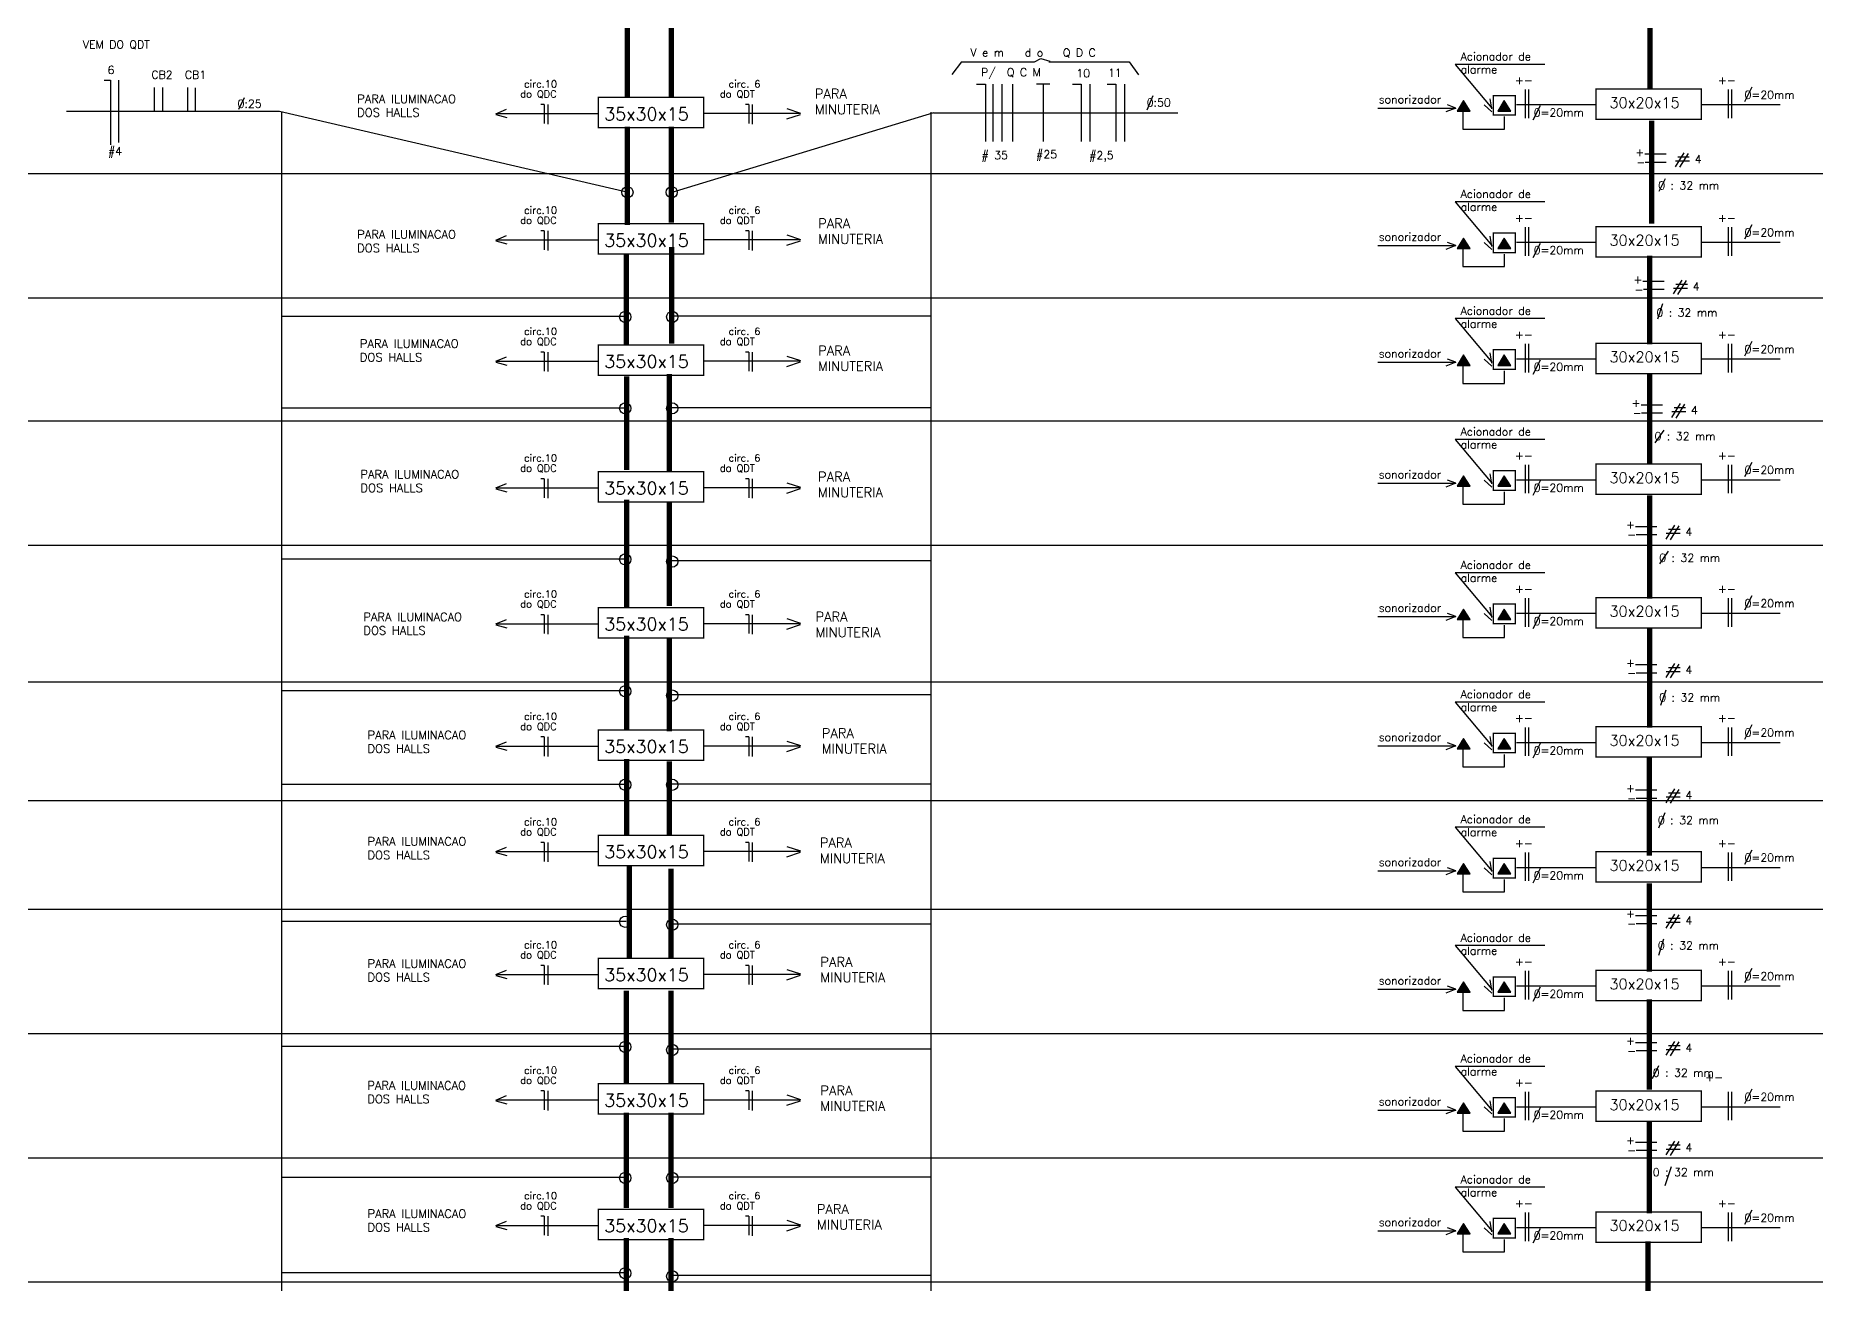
# Model space of a CAD drawing. Extents: x -0.001 to 0.865, y 0 to 0.597.
# Drawn here: x 0.2168 to 0.4837, y 0.3003 to 0.4874 of the extents above; entities that cross this region are included whole.
import ezdxf

# ---------------------------------------------------------------- set-up
doc = ezdxf.new("R2010")
doc.units = 0
doc.header["$LTSCALE"] = 500
doc.header["$MEASUREMENT"] = 0
doc.layers.get('0').update_dxf_attribs({"linetype": 'CONTINUOUS'})
doc.layers.add('DETALHES-DIVERSOS', color=7, linetype='CONTINUOUS')
doc.styles.add('ROMANS', font='ROMANS.SHX', dxfattribs={"height": 30})

# ---------------------------------------------------------------- blocks, each defined once
blk = doc.blocks.new('*X13')
at = {"color": 0}
for p, q in [((7835.8, 1648.7), (7864.2, 1677.1)), ((7836.6, 1652.9), (7862.8, 1679.2)), ((7837.7, 1648.7), (7864.9, 1676)), ((7839.2, 1657.5), (7862.1, 1680.3)), ((7841.1, 1648.7), (7866.3, 1673.9)), ((7843, 1648.7), (7867.1, 1672.8)), ((7844.2, 1665.8), (7860.7, 1682.4)), ((7846.4, 1648.7), (7868.4, 1670.7)), ((7846.8, 1670.4), (7860, 1683.5)), ((7848.3, 1648.7), (7869.2, 1669.6)), ((7851.8, 1678.7), (7858.6, 1685.6)), ((7854.4, 1683.3), (7857.9, 1686.7)), ((7851.7, 1648.7), (7870.5, 1667.5)), ((7853.6, 1648.7), (7871.3, 1666.4)), ((7857, 1648.7), (7872.6, 1664.3)), ((7858.9, 1648.7), (7873.4, 1663.2)), ((7862.3, 1648.7), (7874.7, 1661.1)), ((7864.2, 1648.7), (7875.5, 1660)), ((7867.6, 1648.7), (7876.8, 1657.9)), ((7869.5, 1648.7), (7877.6, 1656.8)), ((7872.9, 1648.7), (7878.9, 1654.7)), ((7874.8, 1648.7), (7879.7, 1653.6)), ((7878.2, 1648.7), (7881, 1651.5)), ((7880.1, 1648.7), (7881.8, 1650.4))]:
    blk.add_line(p, q, dxfattribs=at)

msp = doc.modelspace()

# ---------------------------------------------------------------- linework, layer by layer
at = {"layer": 'DETALHES-DIVERSOS'}
for p, q in [((0.35568, 0.48345), (0.35421, 0.48156)), ((0.35568, 0.48345), (0.3666, 0.48345)), ((0.3666, 0.48345), (0.36758, 0.48394)), ((0.36758, 0.48394), (0.36891, 0.48352)), ((0.36877, 0.48345), (0.3808, 0.48345)), ((0.3808, 0.48345), (0.3822, 0.48149)), ((0.22708, 0.48071), (0.22802, 0.48071)), ((0.22802, 0.48071), (0.22802, 0.47101)), ((0.22927, 0.47133), (0.22927, 0.48071)), ((0.44318, 0.48306), (0.42972, 0.48306)), ((0.42972, 0.48306), (0.43522, 0.47652)), ((0.44318, 0.48306), (0.42972, 0.48306)), ((0.42972, 0.48306), (0.43522, 0.47652)), ((0.2346, 0.47959), (0.2346, 0.47615)), ((0.23585, 0.47959), (0.23585, 0.47615)), ((0.23961, 0.47959), (0.23961, 0.47615)), ((0.24075, 0.47954), (0.24075, 0.4761)), ((0.24806, 0.47806), (0.24722, 0.47632)), ((0.35792, 0.48009), (0.35925, 0.48009)), ((0.35925, 0.48009), (0.35925, 0.47149)), ((0.36043, 0.47149), (0.36043, 0.48009)), ((0.36176, 0.47149), (0.36176, 0.48009)), ((0.36337, 0.47149), (0.36337, 0.48009)), ((0.36694, 0.48016), (0.3689, 0.48016)), ((0.36799, 0.47149), (0.36799, 0.48009)), ((0.37231, 0.48009), (0.37364, 0.48009)), ((0.37364, 0.48009), (0.37364, 0.47149)), ((0.37497, 0.47149), (0.37497, 0.48009)), ((0.37751, 0.48009), (0.37884, 0.48009)), ((0.37884, 0.48009), (0.37884, 0.47149)), ((0.38017, 0.47149), (0.38017, 0.48009)), ((0.38437, 0.47835), (0.38346, 0.47618)), ((0.43522, 0.4764), (0.43499, 0.47792)), ((0.43522, 0.4764), (0.43499, 0.47792)), ((0.44021, 0.47928), (0.44021, 0.475)), ((0.44021, 0.47928), (0.44021, 0.475)), ((0.44072, 0.47928), (0.44072, 0.475)), ((0.44072, 0.47928), (0.44072, 0.475)), ((0.47066, 0.47928), (0.47066, 0.475)), ((0.47066, 0.47928), (0.47066, 0.475)), ((0.47116, 0.47928), (0.47116, 0.475)), ((0.47116, 0.47928), (0.47116, 0.475)), ((0.47421, 0.47964), (0.47312, 0.47747)), ((0.47421, 0.47964), (0.47312, 0.47747)), ((0.25339, 0.47602), (0.22144, 0.47602)), ((0.30566, 0.46387), (0.25339, 0.47602)), ((0.2537, 0.47588), (0.2537, 0.43409)), ((0.28583, 0.47553), (0.28748, 0.47508)), ((0.28585, 0.47566), (0.28743, 0.47633)), ((0.2931, 0.47704), (0.29258, 0.47704)), ((0.2931, 0.47704), (0.2931, 0.4742)), ((0.29362, 0.47704), (0.29362, 0.47411)), ((0.35146, 0.47581), (0.31222, 0.46387)), ((0.32379, 0.47704), (0.32327, 0.47704)), ((0.32379, 0.47704), (0.32379, 0.4742)), ((0.3243, 0.47704), (0.3243, 0.47411)), ((0.33147, 0.47551), (0.32941, 0.47483)), ((0.33157, 0.47571), (0.32951, 0.4764)), ((0.35105, 0.47588), (0.35105, 0.44092)), ((0.35146, 0.47581), (0.38814, 0.47581)), ((0.41814, 0.47652), (0.42984, 0.47652)), ((0.41814, 0.47652), (0.42984, 0.47652)), ((0.42984, 0.47652), (0.42832, 0.47594)), ((0.42984, 0.47652), (0.42832, 0.47594)), ((0.42984, 0.47652), (0.42855, 0.47699)), ((0.42984, 0.47652), (0.42855, 0.47699)), ((0.43096, 0.47763), (0.43004, 0.47606)), ((0.43096, 0.47763), (0.43004, 0.47606)), ((0.43004, 0.47606), (0.43199, 0.47606)), ((0.43004, 0.47606), (0.43199, 0.47606)), ((0.43089, 0.47605), (0.43089, 0.47337)), ((0.43089, 0.47605), (0.43089, 0.47337)), ((0.43199, 0.47606), (0.43096, 0.47763)), ((0.43199, 0.47606), (0.43096, 0.47763)), ((0.43522, 0.47594), (0.43405, 0.47699)), ((0.43522, 0.47594), (0.43405, 0.47699)), ((0.43705, 0.47763), (0.43612, 0.47606)), ((0.43705, 0.47763), (0.43612, 0.47606)), ((0.43612, 0.47606), (0.43808, 0.47606)), ((0.43612, 0.47606), (0.43808, 0.47606)), ((0.43808, 0.47606), (0.43705, 0.47763)), ((0.43808, 0.47606), (0.43705, 0.47763)), ((0.4371, 0.47337), (0.4371, 0.47524)), ((0.4371, 0.47337), (0.4371, 0.47524)), ((0.44246, 0.47685), (0.44137, 0.47468)), ((0.44246, 0.47685), (0.44137, 0.47468)), ((0.43089, 0.47337), (0.4371, 0.47337)), ((0.43089, 0.47337), (0.4371, 0.47337)), ((0.45814, 0.46963), (0.46135, 0.46963)), ((0.45823, 0.46841), (0.46135, 0.46841)), ((0.46401, 0.46979), (0.46271, 0.46771)), ((0.46276, 0.46859), (0.46484, 0.46859)), ((0.46309, 0.46919), (0.46482, 0.46919)), ((0.46465, 0.46971), (0.46335, 0.46763)), ((0.02056, 0.46669), (0.66007, 0.46669)), ((0.4612, 0.46592), (0.46024, 0.46401)), ((0.44318, 0.46244), (0.42972, 0.46244)), ((0.42972, 0.46244), (0.43522, 0.4559)), ((0.28583, 0.45659), (0.28748, 0.45614)), ((0.28585, 0.45672), (0.28743, 0.45739)), ((0.2931, 0.4581), (0.29258, 0.4581)), ((0.2931, 0.4581), (0.2931, 0.45526)), ((0.29362, 0.4581), (0.29362, 0.45517)), ((0.32379, 0.4581), (0.32327, 0.4581)), ((0.32379, 0.4581), (0.32379, 0.45526)), ((0.3243, 0.4581), (0.3243, 0.45517)), ((0.33147, 0.45657), (0.32941, 0.45589)), ((0.33157, 0.45677), (0.32951, 0.45746)), ((0.43096, 0.45701), (0.43004, 0.45544)), ((0.43199, 0.45544), (0.43096, 0.45701)), ((0.43522, 0.45578), (0.43499, 0.4573)), ((0.43705, 0.45701), (0.43612, 0.45544)), ((0.43808, 0.45544), (0.43705, 0.45701)), ((0.44021, 0.45865), (0.44021, 0.45438)), ((0.44072, 0.45865), (0.44072, 0.45438)), ((0.47066, 0.45865), (0.47066, 0.45438)), ((0.47116, 0.45865), (0.47116, 0.45438)), ((0.47421, 0.45902), (0.47312, 0.45684)), ((0.41814, 0.4559), (0.42984, 0.4559)), ((0.42984, 0.4559), (0.42832, 0.45531)), ((0.42984, 0.4559), (0.42855, 0.45636)), ((0.43004, 0.45544), (0.43199, 0.45544)), ((0.43089, 0.45543), (0.43089, 0.45274)), ((0.43522, 0.45531), (0.43405, 0.45636)), ((0.43612, 0.45544), (0.43808, 0.45544)), ((0.4371, 0.45274), (0.4371, 0.45461)), ((0.44246, 0.45623), (0.44137, 0.45405)), ((0.43089, 0.45274), (0.4371, 0.45274)), ((0.45786, 0.45056), (0.46108, 0.45056)), ((0.45795, 0.44934), (0.46108, 0.44934)), ((0.46373, 0.45072), (0.46243, 0.44864)), ((0.46248, 0.44952), (0.46457, 0.44952)), ((0.46281, 0.45012), (0.46455, 0.45012)), ((0.46437, 0.45064), (0.46307, 0.44856)), ((0.02056, 0.44806), (0.66007, 0.44806)), ((0.46082, 0.44717), (0.46005, 0.44487)), ((0.2537, 0.44529), (0.30538, 0.44529)), ((0.35105, 0.44529), (0.31222, 0.44529)), ((0.44318, 0.44494), (0.42972, 0.44494)), ((0.42972, 0.44494), (0.43522, 0.4384)), ((0.35105, 0.44092), (0.35105, 0.36743)), ((0.44021, 0.44116), (0.44021, 0.43688)), ((0.44072, 0.44116), (0.44072, 0.43688)), ((0.47066, 0.44116), (0.47066, 0.43688)), ((0.47116, 0.44116), (0.47116, 0.43688)), ((0.47421, 0.44152), (0.47312, 0.43934)), ((0.28583, 0.43843), (0.28748, 0.43797)), ((0.28585, 0.43856), (0.28743, 0.43923)), ((0.2931, 0.43993), (0.29258, 0.43993)), ((0.2931, 0.43993), (0.2931, 0.43709)), ((0.29362, 0.43993), (0.29362, 0.437)), ((0.32379, 0.43993), (0.32327, 0.43993)), ((0.32379, 0.43993), (0.32379, 0.43709)), ((0.3243, 0.43993), (0.3243, 0.437)), ((0.33147, 0.43841), (0.32941, 0.43772)), ((0.33157, 0.4386), (0.32951, 0.43929)), ((0.41814, 0.4384), (0.42984, 0.4384)), ((0.42984, 0.4384), (0.42832, 0.43781)), ((0.42984, 0.4384), (0.42855, 0.43887)), ((0.43096, 0.43951), (0.43004, 0.43794)), ((0.43004, 0.43794), (0.43199, 0.43794)), ((0.43089, 0.43793), (0.43089, 0.43524)), ((0.43199, 0.43794), (0.43096, 0.43951)), ((0.43522, 0.43781), (0.43405, 0.43887)), ((0.43522, 0.43828), (0.43499, 0.4398)), ((0.43705, 0.43951), (0.43612, 0.43794)), ((0.43612, 0.43794), (0.43808, 0.43794)), ((0.43808, 0.43794), (0.43705, 0.43951)), ((0.44246, 0.43873), (0.44137, 0.43656)), ((0.43089, 0.43524), (0.4371, 0.43524)), ((0.4371, 0.43524), (0.4371, 0.43711)), ((0.2537, 0.43409), (0.2537, 0.36806)), ((0.2537, 0.43158), (0.30538, 0.43158)), ((0.35105, 0.43158), (0.31222, 0.43158)), ((0.45759, 0.43204), (0.4608, 0.43204)), ((0.45767, 0.43083), (0.4608, 0.43083)), ((0.46346, 0.4322), (0.46216, 0.43012)), ((0.46221, 0.431), (0.46429, 0.431)), ((0.46254, 0.43161), (0.46427, 0.43161)), ((0.4641, 0.43213), (0.4628, 0.43004)), ((0.02056, 0.4296), (0.66007, 0.4296)), ((0.46101, 0.42823), (0.45967, 0.42631)), ((0.44318, 0.42682), (0.42972, 0.42682)), ((0.42972, 0.42682), (0.43522, 0.42028)), ((0.44021, 0.42303), (0.44021, 0.41876)), ((0.44072, 0.42303), (0.44072, 0.41876)), ((0.47066, 0.42303), (0.47066, 0.41876)), ((0.47116, 0.42303), (0.47116, 0.41876)), ((0.47421, 0.42339), (0.47312, 0.42122)), ((0.28583, 0.41944), (0.28748, 0.41899)), ((0.28585, 0.41957), (0.28743, 0.42024)), ((0.2931, 0.42095), (0.29258, 0.42095)), ((0.2931, 0.42095), (0.2931, 0.4181)), ((0.29362, 0.42095), (0.29362, 0.41802)), ((0.32379, 0.42095), (0.32327, 0.42095)), ((0.32379, 0.42095), (0.32379, 0.4181)), ((0.3243, 0.42095), (0.3243, 0.41802)), ((0.33147, 0.41942), (0.32941, 0.41874)), ((0.33157, 0.41962), (0.32951, 0.4203)), ((0.41814, 0.42028), (0.42984, 0.42028)), ((0.42984, 0.42028), (0.42832, 0.41969)), ((0.42984, 0.42028), (0.42855, 0.42074)), ((0.43096, 0.42138), (0.43004, 0.41982)), ((0.43004, 0.41982), (0.43199, 0.41982)), ((0.43089, 0.41981), (0.43089, 0.41712)), ((0.43199, 0.41982), (0.43096, 0.42138)), ((0.43522, 0.41969), (0.43405, 0.42074)), ((0.43522, 0.42016), (0.43499, 0.42168)), ((0.43705, 0.42138), (0.43612, 0.41982)), ((0.43612, 0.41982), (0.43808, 0.41982)), ((0.43808, 0.41982), (0.43705, 0.42138)), ((0.44246, 0.42061), (0.44137, 0.41843)), ((0.43089, 0.41712), (0.4371, 0.41712)), ((0.4371, 0.41712), (0.4371, 0.41899)), ((0.45676, 0.4138), (0.45997, 0.4138)), ((0.46263, 0.41396), (0.46133, 0.41188)), ((0.46327, 0.41388), (0.46197, 0.4118)), ((0.45684, 0.41258), (0.45997, 0.41258)), ((0.46138, 0.41276), (0.46346, 0.41276)), ((0.46171, 0.41336), (0.46344, 0.41336)), ((0.02056, 0.41097), (0.66007, 0.41097)), ((0.2537, 0.40894), (0.30538, 0.40894)), ((0.35105, 0.40862), (0.31222, 0.40862)), ((0.46168, 0.41007), (0.46034, 0.40816)), ((0.44318, 0.40682), (0.42972, 0.40682)), ((0.42972, 0.40682), (0.43522, 0.40028)), ((0.47421, 0.4034), (0.47312, 0.40122)), ((0.2931, 0.40056), (0.29258, 0.40056)), ((0.2931, 0.40056), (0.2931, 0.39772)), ((0.29362, 0.40056), (0.29362, 0.39763)), ((0.32379, 0.40056), (0.32327, 0.40056)), ((0.32379, 0.40056), (0.32379, 0.39772)), ((0.3243, 0.40056), (0.3243, 0.39763)), ((0.42984, 0.40028), (0.42855, 0.40074)), ((0.43096, 0.40139), (0.43004, 0.39982)), ((0.43199, 0.39982), (0.43096, 0.40139)), ((0.43522, 0.39969), (0.43405, 0.40074)), ((0.43522, 0.40016), (0.43499, 0.40168)), ((0.43705, 0.40139), (0.43612, 0.39982)), ((0.43808, 0.39982), (0.43705, 0.40139)), ((0.44021, 0.40303), (0.44021, 0.39876)), ((0.44072, 0.40303), (0.44072, 0.39876)), ((0.44246, 0.40061), (0.44137, 0.39843)), ((0.47066, 0.40303), (0.47066, 0.39876)), ((0.47116, 0.40303), (0.47116, 0.39876)), ((0.28583, 0.39906), (0.28748, 0.3986)), ((0.28585, 0.39918), (0.28743, 0.39985)), ((0.33147, 0.39904), (0.32941, 0.39835)), ((0.33157, 0.39923), (0.32951, 0.39992)), ((0.41814, 0.40028), (0.42984, 0.40028)), ((0.42984, 0.40028), (0.42832, 0.39969)), ((0.43004, 0.39982), (0.43199, 0.39982)), ((0.43089, 0.39981), (0.43089, 0.39712)), ((0.43612, 0.39982), (0.43808, 0.39982)), ((0.4371, 0.39712), (0.4371, 0.39899)), ((0.43089, 0.39712), (0.4371, 0.39712)), ((0.45676, 0.39307), (0.45997, 0.39307)), ((0.46263, 0.39323), (0.46133, 0.39115)), ((0.46171, 0.39264), (0.46344, 0.39264)), ((0.46327, 0.39316), (0.46197, 0.39108)), ((0.02056, 0.39049), (0.66007, 0.39049)), ((0.45684, 0.39186), (0.45997, 0.39186)), ((0.46138, 0.39203), (0.46346, 0.39203)), ((0.2537, 0.38917), (0.30538, 0.38917)), ((0.35105, 0.38853), (0.31222, 0.38853)), ((0.44318, 0.38745), (0.42972, 0.38745)), ((0.42972, 0.38745), (0.43522, 0.3809)), ((0.4613, 0.38922), (0.46053, 0.38692)), ((0.2931, 0.38222), (0.29258, 0.38222)), ((0.2931, 0.38222), (0.2931, 0.37937)), ((0.29362, 0.38222), (0.29362, 0.37929)), ((0.32379, 0.38222), (0.32327, 0.38222)), ((0.32379, 0.38222), (0.32379, 0.37937)), ((0.3243, 0.38222), (0.3243, 0.37929)), ((0.43096, 0.38201), (0.43004, 0.38045)), ((0.43199, 0.38045), (0.43096, 0.38201)), ((0.43522, 0.38079), (0.43499, 0.38231)), ((0.43705, 0.38201), (0.43612, 0.38045)), ((0.43808, 0.38045), (0.43705, 0.38201)), ((0.44021, 0.38366), (0.44021, 0.37939)), ((0.44072, 0.38366), (0.44072, 0.37939)), ((0.47066, 0.38366), (0.47066, 0.37939)), ((0.47116, 0.38366), (0.47116, 0.37939)), ((0.47421, 0.38402), (0.47312, 0.38185)), ((0.28583, 0.38071), (0.28748, 0.38025)), ((0.28585, 0.38084), (0.28743, 0.38151)), ((0.33147, 0.38069), (0.32941, 0.38)), ((0.33157, 0.38089), (0.32951, 0.38157)), ((0.41814, 0.3809), (0.42984, 0.3809)), ((0.42984, 0.3809), (0.42832, 0.38032)), ((0.42984, 0.3809), (0.42855, 0.38137)), ((0.43004, 0.38045), (0.43199, 0.38045)), ((0.43089, 0.38044), (0.43089, 0.37775)), ((0.43522, 0.38032), (0.43405, 0.38137)), ((0.43612, 0.38045), (0.43808, 0.38045)), ((0.4371, 0.37775), (0.4371, 0.37962)), ((0.44246, 0.38123), (0.44137, 0.37906)), ((0.43089, 0.37775), (0.4371, 0.37775)), ((0.2537, 0.37514), (0.30538, 0.37514)), ((0.35105, 0.37514), (0.31222, 0.37514)), ((0.45676, 0.37428), (0.45997, 0.37428)), ((0.46263, 0.37444), (0.46133, 0.37236)), ((0.46171, 0.37384), (0.46344, 0.37384)), ((0.46327, 0.37436), (0.46197, 0.37228)), ((0.02056, 0.37272), (0.66007, 0.37272)), ((0.45684, 0.37306), (0.45997, 0.37306)), ((0.46138, 0.37324), (0.46346, 0.37324)), ((0.44318, 0.3687), (0.42972, 0.3687)), ((0.42972, 0.3687), (0.43522, 0.36216)), ((0.46115, 0.37087), (0.46019, 0.36857)), ((0.2537, 0.36806), (0.2537, 0.26963)), ((0.2931, 0.36642), (0.29258, 0.36642)), ((0.2931, 0.36642), (0.2931, 0.36357)), ((0.29362, 0.36642), (0.29362, 0.36349)), ((0.32379, 0.36642), (0.32327, 0.36642)), ((0.32379, 0.36642), (0.32379, 0.36357)), ((0.3243, 0.36642), (0.3243, 0.36349)), ((0.33157, 0.36509), (0.32951, 0.36577)), ((0.35105, 0.36743), (0.35105, 0.26963)), ((0.28583, 0.36491), (0.28748, 0.36445)), ((0.28585, 0.36504), (0.28743, 0.36571)), ((0.33147, 0.36489), (0.32941, 0.36421)), ((0.43096, 0.36326), (0.43004, 0.3617)), ((0.43199, 0.3617), (0.43096, 0.36326)), ((0.43522, 0.36204), (0.43499, 0.36356)), ((0.43705, 0.36326), (0.43612, 0.3617)), ((0.43808, 0.3617), (0.43705, 0.36326)), ((0.44021, 0.36491), (0.44021, 0.36064)), ((0.44072, 0.36491), (0.44072, 0.36064)), ((0.47066, 0.36491), (0.47066, 0.36064)), ((0.47116, 0.36491), (0.47116, 0.36064)), ((0.47421, 0.36527), (0.47312, 0.3631)), ((0.41814, 0.36216), (0.42984, 0.36216)), ((0.42984, 0.36216), (0.42832, 0.36157)), ((0.42984, 0.36216), (0.42855, 0.36262)), ((0.43004, 0.3617), (0.43199, 0.3617)), ((0.43089, 0.36169), (0.43089, 0.359)), ((0.43522, 0.36157), (0.43405, 0.36262)), ((0.43612, 0.3617), (0.43808, 0.3617)), ((0.4371, 0.359), (0.4371, 0.36087)), ((0.44246, 0.36249), (0.44137, 0.36031)), ((0.43089, 0.359), (0.4371, 0.359)), ((0.01971, 0.3564), (0.65922, 0.3564)), ((0.45676, 0.35548), (0.45997, 0.35548)), ((0.46263, 0.35565), (0.46133, 0.35357)), ((0.46171, 0.35505), (0.46344, 0.35505)), ((0.46327, 0.35557), (0.46197, 0.35349)), ((0.2537, 0.3546), (0.30538, 0.3546)), ((0.35105, 0.35415), (0.31222, 0.35415)), ((0.45684, 0.35427), (0.45997, 0.35427)), ((0.46138, 0.35444), (0.46346, 0.35444)), ((0.44318, 0.35094), (0.42972, 0.35094)), ((0.42972, 0.35094), (0.43522, 0.34439)), ((0.46096, 0.35193), (0.46019, 0.34944)), ((0.28585, 0.34659), (0.28743, 0.34727)), ((0.2931, 0.34797), (0.29258, 0.34797)), ((0.2931, 0.34797), (0.2931, 0.34513)), ((0.29362, 0.34797), (0.29362, 0.34504)), ((0.32379, 0.34797), (0.32327, 0.34797)), ((0.32379, 0.34797), (0.32379, 0.34513)), ((0.3243, 0.34797), (0.3243, 0.34504)), ((0.33157, 0.34664), (0.32951, 0.34733)), ((0.44021, 0.34715), (0.44021, 0.34287)), ((0.44072, 0.34715), (0.44072, 0.34287)), ((0.47066, 0.34715), (0.47066, 0.34287)), ((0.47116, 0.34715), (0.47116, 0.34287)), ((0.47421, 0.34751), (0.47312, 0.34534)), ((0.28583, 0.34647), (0.28748, 0.34601)), ((0.33147, 0.34645), (0.32941, 0.34576)), ((0.41814, 0.34439), (0.42984, 0.34439)), ((0.42984, 0.34439), (0.42832, 0.34381)), ((0.42984, 0.34439), (0.42855, 0.34486)), ((0.43096, 0.3455), (0.43004, 0.34394)), ((0.43199, 0.34394), (0.43096, 0.3455)), ((0.43522, 0.34381), (0.43405, 0.34486)), ((0.43522, 0.34428), (0.43499, 0.34579)), ((0.43705, 0.3455), (0.43612, 0.34394)), ((0.43808, 0.34394), (0.43705, 0.3455)), ((0.44246, 0.34472), (0.44137, 0.34255)), ((0.43004, 0.34394), (0.43199, 0.34394)), ((0.43089, 0.34392), (0.43089, 0.34124)), ((0.43612, 0.34394), (0.43808, 0.34394)), ((0.4371, 0.34124), (0.4371, 0.34311)), ((0.43089, 0.34124), (0.4371, 0.34124)), ((0.02056, 0.33777), (0.66007, 0.33777)), ((0.45676, 0.33641), (0.45997, 0.33641)), ((0.46263, 0.33658), (0.46133, 0.3345)), ((0.46327, 0.3365), (0.46197, 0.33442)), ((0.2537, 0.33585), (0.30538, 0.33585)), ((0.35105, 0.3354), (0.31222, 0.3354)), ((0.45684, 0.3352), (0.45997, 0.3352)), ((0.46138, 0.33537), (0.46346, 0.33537)), ((0.46171, 0.33598), (0.46344, 0.33598)), ((0.44318, 0.33282), (0.42972, 0.33282)), ((0.42972, 0.33282), (0.43522, 0.32628)), ((0.46019, 0.3329), (0.45924, 0.33099)), ((0.28585, 0.32779), (0.28743, 0.32846)), ((0.2931, 0.32916), (0.29258, 0.32916)), ((0.2931, 0.32916), (0.2931, 0.32632)), ((0.29362, 0.32916), (0.29362, 0.32624)), ((0.32379, 0.32916), (0.32327, 0.32916)), ((0.32379, 0.32916), (0.32379, 0.32632)), ((0.3243, 0.32916), (0.3243, 0.32624)), ((0.33157, 0.32784), (0.32951, 0.32852)), ((0.44021, 0.32904), (0.44021, 0.32476)), ((0.44072, 0.32904), (0.44072, 0.32476)), ((0.47066, 0.32904), (0.47066, 0.32476)), ((0.47116, 0.32904), (0.47116, 0.32476)), ((0.47421, 0.3294), (0.47312, 0.32723)), ((0.28583, 0.32766), (0.28748, 0.3272)), ((0.33147, 0.32764), (0.32941, 0.32695)), ((0.41814, 0.32628), (0.42984, 0.32628)), ((0.42984, 0.32628), (0.42832, 0.3257)), ((0.42984, 0.32628), (0.42855, 0.32675)), ((0.43096, 0.32739), (0.43004, 0.32582)), ((0.43004, 0.32582), (0.43199, 0.32582)), ((0.43089, 0.32581), (0.43089, 0.32313)), ((0.43199, 0.32582), (0.43096, 0.32739)), ((0.43522, 0.3257), (0.43405, 0.32675)), ((0.43522, 0.32616), (0.43499, 0.32768)), ((0.43705, 0.32739), (0.43612, 0.32582)), ((0.43612, 0.32582), (0.43808, 0.32582)), ((0.43808, 0.32582), (0.43705, 0.32739)), ((0.44246, 0.32661), (0.44137, 0.32444)), ((0.43089, 0.32313), (0.4371, 0.32313)), ((0.4371, 0.32313), (0.4371, 0.325)), ((0.45676, 0.32149), (0.45997, 0.32149)), ((0.46263, 0.32165), (0.46133, 0.31957)), ((0.46138, 0.32045), (0.46346, 0.32045)), ((0.46171, 0.32106), (0.46344, 0.32106)), ((0.46327, 0.32158), (0.46197, 0.3195)), ((0.02056, 0.31915), (0.66007, 0.31915)), ((0.45684, 0.32028), (0.45997, 0.32028)), ((0.46211, 0.31778), (0.46115, 0.31491)), ((0.2537, 0.31621), (0.30538, 0.31621)), ((0.35105, 0.31621), (0.31222, 0.31621)), ((0.44318, 0.31471), (0.42972, 0.31471)), ((0.42972, 0.31471), (0.43522, 0.30817)), ((0.2931, 0.31036), (0.29258, 0.31036)), ((0.2931, 0.31036), (0.2931, 0.30751)), ((0.29362, 0.31036), (0.29362, 0.30743)), ((0.32379, 0.31036), (0.32327, 0.31036)), ((0.32379, 0.31036), (0.32379, 0.30751)), ((0.3243, 0.31036), (0.3243, 0.30743)), ((0.33157, 0.30903), (0.32951, 0.30971)), ((0.44021, 0.31093), (0.44021, 0.30665)), ((0.44072, 0.31093), (0.44072, 0.30665)), ((0.47066, 0.31093), (0.47066, 0.30665)), ((0.47116, 0.31093), (0.47116, 0.30665)), ((0.47421, 0.31129), (0.47312, 0.30911)), ((0.28583, 0.30885), (0.28748, 0.30839)), ((0.28585, 0.30898), (0.28743, 0.30965)), ((0.33147, 0.30883), (0.32941, 0.30815)), ((0.41814, 0.30817), (0.42984, 0.30817)), ((0.42984, 0.30817), (0.42832, 0.30758)), ((0.42984, 0.30817), (0.42855, 0.30864)), ((0.43096, 0.30928), (0.43004, 0.30771)), ((0.43004, 0.30771), (0.43199, 0.30771)), ((0.43089, 0.3077), (0.43089, 0.30501)), ((0.43199, 0.30771), (0.43096, 0.30928)), ((0.43522, 0.30758), (0.43405, 0.30864)), ((0.43522, 0.30805), (0.43499, 0.30957)), ((0.43705, 0.30928), (0.43612, 0.30771)), ((0.43612, 0.30771), (0.43808, 0.30771)), ((0.43808, 0.30771), (0.43705, 0.30928)), ((0.44246, 0.3085), (0.44137, 0.30633)), ((0.43089, 0.30501), (0.4371, 0.30501)), ((0.4371, 0.30501), (0.4371, 0.30688)), ((0.2537, 0.30192), (0.30538, 0.30192)), ((0.02056, 0.30053), (0.66007, 0.30053)), ((0.35105, 0.30147), (0.31222, 0.30147))]:
    msp.add_line(p, q, dxfattribs=at)
at = {"layer": 'DETALHES-DIVERSOS', "flags": 128}
for points, const_width in [([(0.30557, 0.51437), (0.30557, 0.47808)], 0.0008), ([(0.31214, 0.51437), (0.31214, 0.47808)], 0.0008), ([(0.45896, 0.47936), (0.45896, 0.51233)], 0.0008), ([(0.30121, 0.47566), (0.28585, 0.47566), (0.28672, 0.47566)], 0.0002), ([(0.31708, 0.4757), (0.33153, 0.4757)], 0.0002), ([(0.43889, 0.47701), (0.45084, 0.47701)], 0.0002), ([(0.43889, 0.47701), (0.45084, 0.47701)], 0.0002), ([(0.46653, 0.47701), (0.47848, 0.47701)], 0.0002), ([(0.46653, 0.47701), (0.47848, 0.47701)], 0.0002), ([(0.30557, 0.4737), (0.30557, 0.459)], 0.0008), ([(0.31214, 0.4737), (0.31214, 0.45931)], 0.0008), ([(0.45918, 0.47464), (0.45918, 0.45916)], 0.0008), ([(0.30121, 0.45672), (0.28585, 0.45672), (0.28672, 0.45672)], 0.0002), ([(0.31708, 0.45676), (0.33153, 0.45676)], 0.0002), ([(0.43889, 0.45638), (0.45084, 0.45638)], 0.0002), ([(0.46653, 0.45638), (0.47848, 0.45638)], 0.0002), ([(0.30538, 0.45458), (0.30538, 0.44092)], 0.0008), ([(0.31222, 0.45567), (0.31222, 0.4412)], 0.0008), ([(0.4589, 0.44111), (0.4589, 0.45438)], 0.0008), ([(0.30121, 0.43856), (0.28585, 0.43856), (0.28672, 0.43856)], 0.0002), ([(0.31708, 0.43859), (0.33153, 0.43859)], 0.0002), ([(0.43889, 0.43888), (0.45084, 0.43888)], 0.0002), ([(0.46653, 0.43888), (0.47848, 0.43888)], 0.0002), ([(0.30545, 0.43631), (0.30545, 0.42227)], 0.0008), ([(0.31184, 0.43662), (0.31184, 0.42196)], 0.0008), ([(0.4589, 0.42315), (0.4589, 0.43669)], 0.0008), ([(0.30121, 0.41957), (0.28585, 0.41957), (0.28672, 0.41957)], 0.0002), ([(0.31708, 0.41961), (0.33153, 0.41961)], 0.0002), ([(0.43889, 0.42076), (0.45084, 0.42076)], 0.0002), ([(0.46653, 0.42076), (0.47848, 0.42076)], 0.0002), ([(0.30545, 0.41781), (0.30545, 0.40155)], 0.0008), ([(0.31184, 0.41749), (0.31184, 0.40187)], 0.0008), ([(0.4589, 0.40297), (0.4589, 0.41845)], 0.0008), ([(0.43889, 0.40076), (0.45084, 0.40076)], 0.0002), ([(0.46653, 0.40076), (0.47848, 0.40076)], 0.0002), ([(0.30121, 0.39918), (0.28585, 0.39918), (0.28672, 0.39918)], 0.0002), ([(0.30545, 0.3974), (0.30545, 0.38337)], 0.0008), ([(0.31708, 0.39922), (0.33153, 0.39922)], 0.0002), ([(0.4589, 0.38363), (0.4589, 0.39855)], 0.0008), ([(0.31184, 0.39708), (0.31184, 0.38305)], 0.0008), ([(0.30121, 0.38084), (0.28585, 0.38084), (0.28672, 0.38084)], 0.0002), ([(0.30545, 0.37891), (0.30545, 0.36743)], 0.0008), ([(0.31708, 0.38087), (0.33153, 0.38087)], 0.0002), ([(0.43889, 0.38139), (0.45084, 0.38139)], 0.0002), ([(0.45886, 0.36445), (0.45886, 0.3791)], 0.0008), ([(0.46653, 0.38139), (0.47848, 0.38139)], 0.0002), ([(0.31184, 0.37859), (0.31184, 0.36743)], 0.0008), ([(0.30121, 0.36504), (0.28585, 0.36504), (0.28672, 0.36504)], 0.0002), ([(0.30584, 0.36294), (0.30584, 0.3491)], 0.0008), ([(0.31708, 0.36507), (0.33153, 0.36507)], 0.0002), ([(0.31209, 0.36249), (0.31209, 0.3491)], 0.0008), ([(0.43889, 0.36264), (0.45084, 0.36264)], 0.0002), ([(0.45886, 0.34704), (0.45886, 0.3603)], 0.0008), ([(0.46653, 0.36264), (0.47848, 0.36264)], 0.0002), ([(0.30121, 0.34659), (0.28585, 0.34659), (0.28672, 0.34659)], 0.0002), ([(0.30539, 0.34419), (0.30539, 0.33035)], 0.0008), ([(0.31209, 0.34419), (0.31209, 0.33035)], 0.0008), ([(0.31708, 0.34663), (0.33153, 0.34663)], 0.0002), ([(0.43889, 0.34488), (0.45084, 0.34488)], 0.0002), ([(0.46653, 0.34488), (0.47848, 0.34488)], 0.0002), ([(0.45886, 0.32935), (0.45886, 0.34289)], 0.0008), ([(0.30121, 0.32779), (0.28585, 0.32779), (0.28672, 0.32779)], 0.0002), ([(0.30539, 0.32588), (0.30539, 0.3116)], 0.0008), ([(0.31209, 0.32588), (0.31209, 0.3116)], 0.0008), ([(0.31708, 0.32782), (0.33153, 0.32782)], 0.0002), ([(0.43889, 0.32677), (0.45084, 0.32677)], 0.0002), ([(0.46653, 0.32677), (0.47848, 0.32677)], 0.0002), ([(0.45886, 0.31083), (0.45886, 0.32465)], 0.0008), ([(0.30121, 0.30898), (0.28585, 0.30898), (0.28672, 0.30898)], 0.0002), ([(0.30539, 0.30713), (0.30539, 0.29463)], 0.0008), ([(0.31209, 0.30713), (0.31209, 0.29463)], 0.0008), ([(0.31708, 0.30901), (0.33153, 0.30901)], 0.0002), ([(0.43889, 0.30865), (0.45084, 0.30865)], 0.0002), ([(0.45863, 0.29251), (0.45863, 0.3066)], 0.0008), ([(0.46653, 0.30865), (0.47848, 0.30865)], 0.0002)]:
    msp.add_lwpolyline(points, dxfattribs=dict(at, const_width=const_width))
at = {"layer": 'DETALHES-DIVERSOS', "const_width": 0.0002, "flags": 128}
for points in [[(0.30122, 0.4781), (0.30122, 0.47355), (0.31701, 0.47355), (0.31701, 0.4781)], [(0.43873, 0.47547), (0.43873, 0.47839), (0.43546, 0.47839), (0.43546, 0.47547)], [(0.43873, 0.47547), (0.43873, 0.47839), (0.43546, 0.47839), (0.43546, 0.47547)], [(0.45084, 0.47938), (0.45084, 0.47483), (0.46664, 0.47483), (0.46664, 0.47938)], [(0.45084, 0.47938), (0.45084, 0.47483), (0.46664, 0.47483), (0.46664, 0.47938)], [(0.30122, 0.45916), (0.30122, 0.45461), (0.31701, 0.45461), (0.31701, 0.45916)], [(0.43873, 0.45485), (0.43873, 0.45777), (0.43546, 0.45777), (0.43546, 0.45485)], [(0.45084, 0.45875), (0.45084, 0.4542), (0.46664, 0.4542), (0.46664, 0.45875)], [(0.30122, 0.441), (0.30122, 0.43645), (0.31701, 0.43645), (0.31701, 0.441)], [(0.45084, 0.44126), (0.45084, 0.43671), (0.46664, 0.43671), (0.46664, 0.44126)], [(0.43873, 0.43735), (0.43873, 0.44027), (0.43546, 0.44027), (0.43546, 0.43735)], [(0.30122, 0.42201), (0.30122, 0.41746), (0.31701, 0.41746), (0.31701, 0.42201)], [(0.43873, 0.41922), (0.43873, 0.42215), (0.43546, 0.42215), (0.43546, 0.41922)], [(0.45084, 0.42313), (0.45084, 0.41858), (0.46664, 0.41858), (0.46664, 0.42313)], [(0.45084, 0.40313), (0.45084, 0.39858), (0.46664, 0.39858), (0.46664, 0.40313)], [(0.30122, 0.40163), (0.30122, 0.39707), (0.31701, 0.39707), (0.31701, 0.40163)], [(0.43873, 0.39923), (0.43873, 0.40215), (0.43546, 0.40215), (0.43546, 0.39923)], [(0.30122, 0.38328), (0.30122, 0.37873), (0.31701, 0.37873), (0.31701, 0.38328)], [(0.43873, 0.37985), (0.43873, 0.38277), (0.43546, 0.38277), (0.43546, 0.37985)], [(0.45084, 0.38376), (0.45084, 0.37921), (0.46664, 0.37921), (0.46664, 0.38376)], [(0.30122, 0.36748), (0.30122, 0.36293), (0.31701, 0.36293), (0.31701, 0.36748)], [(0.43873, 0.3611), (0.43873, 0.36403), (0.43546, 0.36403), (0.43546, 0.3611)], [(0.45084, 0.36501), (0.45084, 0.36046), (0.46664, 0.36046), (0.46664, 0.36501)], [(0.30122, 0.34904), (0.30122, 0.34449), (0.31701, 0.34449), (0.31701, 0.34904)], [(0.45084, 0.34725), (0.45084, 0.3427), (0.46664, 0.3427), (0.46664, 0.34725)], [(0.43873, 0.34334), (0.43873, 0.34626), (0.43546, 0.34626), (0.43546, 0.34334)], [(0.30122, 0.33023), (0.30122, 0.32568), (0.31701, 0.32568), (0.31701, 0.33023)], [(0.45084, 0.32914), (0.45084, 0.32459), (0.46664, 0.32459), (0.46664, 0.32914)], [(0.43873, 0.32523), (0.43873, 0.32815), (0.43546, 0.32815), (0.43546, 0.32523)], [(0.30122, 0.31142), (0.30122, 0.30687), (0.31701, 0.30687), (0.31701, 0.31142)], [(0.43873, 0.30712), (0.43873, 0.31004), (0.43546, 0.31004), (0.43546, 0.30712)], [(0.45084, 0.31103), (0.45084, 0.30648), (0.46664, 0.30648), (0.46664, 0.31103)]]:
    msp.add_lwpolyline(points, close=True, dxfattribs=at)
at = {"layer": 'DETALHES-DIVERSOS'}
for centre in [(0.30557, 0.46389), (0.31221, 0.46389), (0.30524, 0.4452), (0.31229, 0.4452), (0.30524, 0.43149), (0.31229, 0.43149), (0.30524, 0.40885), (0.31229, 0.40853), (0.30524, 0.38908), (0.31229, 0.38844), (0.30524, 0.37505), (0.31229, 0.37505), (0.30524, 0.35451), (0.31229, 0.35407), (0.30524, 0.33576), (0.31229, 0.33531), (0.30524, 0.31612), (0.31229, 0.31612), (0.30524, 0.30183), (0.31229, 0.30138)]:
    msp.add_circle(centre, 0.00084, dxfattribs=at)

# ---------------------------------------------------------------- block references
at = {"layer": 'DETALHES-DIVERSOS', "xscale": 4e-05, "yscale": 4e-05, "zscale": 4e-05}
for p in [(0.11668, 0.41011), (0.11668, 0.41011), (0.12276, 0.41011), (0.12276, 0.41011), (0.11668, 0.38949), (0.12276, 0.38949), (0.11668, 0.37199), (0.12276, 0.37199), (0.11668, 0.35387), (0.12276, 0.35387), (0.11668, 0.33387), (0.12276, 0.33387), (0.11668, 0.3145), (0.12276, 0.3145), (0.11668, 0.29575), (0.12276, 0.29575), (0.11668, 0.27799), (0.12276, 0.27799), (0.11668, 0.25987), (0.12276, 0.25987), (0.11668, 0.24176), (0.12276, 0.24176)]:
    msp.add_blockref('*X13', p, dxfattribs=at)

# ---------------------------------------------------------------- texts
at = {"layer": 'DETALHES-DIVERSOS', "style": 'ROMANS'}
for s, height, p in [('VEM DO QDT', 0.0012, (0.22389, 0.48544)), ('V e m   d o   Q D C', 0.0012, (0.35701, 0.48422)), ('Acionador de ', 0.0012, (0.43054, 0.48365)), ('Acionador de ', 0.0012, (0.43054, 0.48365)), ('6', 0.0012, (0.2276, 0.48162)), ('CB2', 0.0012, (0.23416, 0.48091)), ('CB1', 0.0012, (0.23919, 0.4809)), ('circ.10', 0.00108, (0.29007, 0.47959)), ('circ. 6', 0.00108, (0.32075, 0.47959)), ('P/  Q C M', 0.0012, (0.35862, 0.48128)), ('10', 0.0012, (0.3729, 0.48114)), ('11', 0.0012, (0.37765, 0.48121)), ('alarme', 0.0012, (0.43054, 0.48171)), ('alarme', 0.0012, (0.43054, 0.48171)), ('+-', 0.0012, (0.43868, 0.48007)), ('+-', 0.0012, (0.43868, 0.48007)), ('+-', 0.0012, (0.46913, 0.48007)), ('+-', 0.0012, (0.46913, 0.48007)), ('PARA ILUMINACAO', 0.00126, (0.26504, 0.47726)), (' do QDC', 0.00108, (0.28875, 0.47808)), ('do QDT', 0.00108, (0.31943, 0.47808)), ('PARA ', 0.00144, (0.33367, 0.47793)), ('0:50', 0.0012, (0.38346, 0.47674)), ('sonorizador', 0.0012, (0.41826, 0.47722)), ('sonorizador', 0.0012, (0.41826, 0.47722)), ('30x20x15', 0.001597, (0.45285, 0.47652)), ('30x20x15', 0.001597, (0.45285, 0.47652)), ('0=20mm', 0.0012, (0.47312, 0.4779)), ('0=20mm', 0.0012, (0.47312, 0.4779)), ('0:25', 0.0012, (0.2471, 0.47656)), ('DOS HALLS', 0.00126, (0.26504, 0.47522)), ('35x30x15', 0.00192, (0.30209, 0.47466)), ('MINUTERIA', 0.00144, (0.33367, 0.4756)), ('0=20mm', 0.0012, (0.44149, 0.47523)), ('0=20mm', 0.0012, (0.44149, 0.47523)), ('#4', 0.0012, (0.22766, 0.46944)), ('# 35', 0.0012, (0.35868, 0.46884)), ('#25', 0.0012, (0.36687, 0.46898)), ('#2,5', 0.0012, (0.37484, 0.46883)), ('+', 0.0012, (0.45674, 0.46929)), ('-', 0.0012, (0.45689, 0.46778)), ('4', 0.0012, (0.46564, 0.46823)), ('0 : 32 mm', 0.0012, (0.46017, 0.46431)), ('Acionador de ', 0.0012, (0.43054, 0.46303)), ('alarme', 0.0012, (0.43054, 0.46108)), (' do QDC', 0.00108, (0.28875, 0.45914)), ('circ.10', 0.00108, (0.29007, 0.46066)), ('do QDT', 0.00108, (0.31943, 0.45914)), ('circ. 6', 0.00108, (0.32075, 0.46066)), ('PARA ', 0.00144, (0.33416, 0.45849)), ('+-', 0.0012, (0.43868, 0.45945)), ('+-', 0.0012, (0.46913, 0.45945)), ('PARA ILUMINACAO', 0.00126, (0.26504, 0.45694)), ('35x30x15', 0.00192, (0.30209, 0.45573)), ('MINUTERIA', 0.00144, (0.33416, 0.45616)), ('sonorizador', 0.0012, (0.41826, 0.4566)), ('30x20x15', 0.001597, (0.45285, 0.4559)), ('0=20mm', 0.0012, (0.47312, 0.45728)), ('DOS HALLS', 0.00126, (0.26504, 0.4549)), ('0=20mm', 0.0012, (0.44149, 0.45461)), ('+', 0.0012, (0.45646, 0.45022)), ('-', 0.0012, (0.45661, 0.44871)), ('4', 0.0012, (0.46536, 0.44916)), ('Acionador de ', 0.0012, (0.43054, 0.44553)), ('0 : 32 mm', 0.0012, (0.45989, 0.44524)), ('circ.10', 0.00108, (0.29007, 0.44249)), ('circ. 6', 0.00108, (0.32075, 0.44249)), ('alarme', 0.0012, (0.43054, 0.44358)), ('PARA ILUMINACAO', 0.00126, (0.26544, 0.44056)), (' do QDC', 0.00108, (0.28875, 0.44098)), ('do QDT', 0.00108, (0.31943, 0.44098)), ('PARA ', 0.00144, (0.33416, 0.43943)), ('+-', 0.0012, (0.43868, 0.44195)), ('+-', 0.0012, (0.46913, 0.44195)), ('0=20mm', 0.0012, (0.47312, 0.43978)), ('DOS HALLS', 0.00126, (0.26544, 0.43852)), ('35x30x15', 0.00192, (0.30209, 0.43756)), ('MINUTERIA', 0.00144, (0.33416, 0.4371)), ('sonorizador', 0.0012, (0.41826, 0.4391)), ('0=20mm', 0.0012, (0.44149, 0.43711)), ('30x20x15', 0.001597, (0.45285, 0.4384)), ('+', 0.0012, (0.45618, 0.43171)), ('-', 0.0012, (0.45634, 0.4302)), ('4', 0.0012, (0.46508, 0.43064)), ('Acionador de ', 0.0012, (0.43054, 0.4274)), ('0 : 32 mm', 0.0012, (0.45962, 0.42672)), ('circ.10', 0.00108, (0.29007, 0.4235)), ('circ. 6', 0.00108, (0.32075, 0.4235)), ('alarme', 0.0012, (0.43054, 0.42546)), ('+-', 0.0012, (0.43868, 0.42383)), ('+-', 0.0012, (0.46913, 0.42383)), ('PARA ILUMINACAO', 0.00126, (0.26553, 0.42098)), (' do QDC', 0.00108, (0.28875, 0.42199)), ('do QDT', 0.00108, (0.31943, 0.42199)), ('PARA ', 0.00144, (0.33415, 0.42051)), ('sonorizador', 0.0012, (0.41826, 0.42098)), ('30x20x15', 0.001597, (0.45285, 0.42028)), ('0=20mm', 0.0012, (0.47312, 0.42166)), ('DOS HALLS', 0.00126, (0.26553, 0.41894)), ('35x30x15', 0.00192, (0.30209, 0.41857)), ('MINUTERIA', 0.00144, (0.33415, 0.41818)), ('0=20mm', 0.0012, (0.44149, 0.41898)), ('+', 0.0012, (0.45535, 0.41347)), ('-', 0.0012, (0.45551, 0.41196)), ('4', 0.0012, (0.46425, 0.4124)), ('Acionador de ', 0.0012, (0.43054, 0.40741)), ('0 : 32 mm', 0.0012, (0.46032, 0.40848)), ('alarme', 0.0012, (0.43054, 0.40546)), ('circ.10', 0.00108, (0.29007, 0.40312)), ('circ. 6', 0.00108, (0.32075, 0.40312)), ('+-', 0.0012, (0.43868, 0.40383)), ('+-', 0.0012, (0.46913, 0.40383)), ('PARA ILUMINACAO', 0.00126, (0.26597, 0.3996)), (' do QDC', 0.00108, (0.28875, 0.40161)), ('do QDT', 0.00108, (0.31943, 0.40161)), ('PARA ', 0.00144, (0.33377, 0.39953)), ('sonorizador', 0.0012, (0.41826, 0.40098)), ('30x20x15', 0.001597, (0.45285, 0.40028)), ('0=20mm', 0.0012, (0.47312, 0.40166)), ('DOS HALLS', 0.00126, (0.26597, 0.39756)), ('35x30x15', 0.00192, (0.30209, 0.39819)), ('MINUTERIA', 0.00144, (0.33377, 0.3972)), ('0=20mm', 0.0012, (0.44149, 0.39899)), ('+', 0.0012, (0.45535, 0.39274)), ('4', 0.0012, (0.46425, 0.39167)), ('-', 0.0012, (0.45551, 0.39123)), ('Acionador de ', 0.0012, (0.43054, 0.38803)), ('alarme', 0.0012, (0.43054, 0.38609)), ('0 : 32 mm', 0.0012, (0.46032, 0.38756)), ('circ.10', 0.00108, (0.29007, 0.38477)), ('circ. 6', 0.00108, (0.32075, 0.38477)), ('+-', 0.0012, (0.43868, 0.38446)), ('+-', 0.0012, (0.46913, 0.38446)), ('PARA ILUMINACAO', 0.00126, (0.26659, 0.38189)), (' do QDC', 0.00108, (0.28875, 0.38326)), ('35x30x15', 0.00192, (0.30209, 0.37984)), ('do QDT', 0.00108, (0.31943, 0.38326)), ('PARA ', 0.00144, (0.33471, 0.38207)), ('sonorizador', 0.0012, (0.41826, 0.38161)), ('30x20x15', 0.001597, (0.45285, 0.3809)), ('0=20mm', 0.0012, (0.47312, 0.38228)), ('DOS HALLS', 0.00126, (0.26659, 0.37985)), ('MINUTERIA', 0.00144, (0.33471, 0.37974)), ('0=20mm', 0.0012, (0.44149, 0.37961)), ('+', 0.0012, (0.45535, 0.37395)), ('4', 0.0012, (0.46425, 0.37288)), ('-', 0.0012, (0.45551, 0.37243)), (' do QDC', 0.00108, (0.28875, 0.36746)), ('circ.10', 0.00108, (0.29007, 0.36897)), ('do QDT', 0.00108, (0.31943, 0.36746)), ('circ. 6', 0.00108, (0.32075, 0.36897)), ('Acionador de ', 0.0012, (0.43054, 0.36928)), ('alarme', 0.0012, (0.43054, 0.36734)), ('0 : 32 mm', 0.0012, (0.46013, 0.36915)), ('PARA ILUMINACAO', 0.00126, (0.26659, 0.36593)), ('35x30x15', 0.00192, (0.30209, 0.36404)), ('PARA ', 0.00144, (0.33443, 0.36565)), ('+-', 0.0012, (0.43868, 0.36571)), ('+-', 0.0012, (0.46913, 0.36571)), ('DOS HALLS', 0.00126, (0.26659, 0.36389)), ('MINUTERIA', 0.00144, (0.33443, 0.36332)), ('sonorizador', 0.0012, (0.41826, 0.36286)), ('30x20x15', 0.001597, (0.45285, 0.36216)), ('0=20mm', 0.0012, (0.47312, 0.36354)), ('0=20mm', 0.0012, (0.44149, 0.36086)), ('+', 0.0012, (0.45535, 0.35515)), ('4', 0.0012, (0.46425, 0.35409)), ('Acionador de ', 0.0012, (0.43054, 0.35152)), ('-', 0.0012, (0.45551, 0.35364)), (' do QDC', 0.00108, (0.28875, 0.34902)), ('circ.10', 0.00108, (0.29007, 0.35053)), ('do QDT', 0.00108, (0.31943, 0.34902)), ('circ. 6', 0.00108, (0.32075, 0.35053)), ('alarme', 0.0012, (0.43054, 0.34958)), ('0 : 32 mm', 0.0012, (0.46013, 0.35036)), ('PARA ILUMINACAO', 0.00126, (0.26659, 0.34762)), ('35x30x15', 0.00192, (0.30209, 0.3456)), ('PARA ', 0.00144, (0.3345, 0.34778)), ('+-', 0.0012, (0.43868, 0.34795)), ('+-', 0.0012, (0.46913, 0.34795)), ('DOS HALLS', 0.00126, (0.26659, 0.34558)), ('MINUTERIA', 0.00144, (0.3345, 0.34545)), ('sonorizador', 0.0012, (0.41826, 0.34509)), ('30x20x15', 0.001597, (0.45285, 0.34439)), ('0=20mm', 0.0012, (0.47312, 0.34577)), ('0=20mm', 0.0012, (0.44149, 0.3431)), ('+', 0.0012, (0.45535, 0.33608)), ('Acionador de ', 0.0012, (0.43054, 0.33341)), ('-', 0.0012, (0.45551, 0.33457)), ('4', 0.0012, (0.46425, 0.33502)), (' do QDC', 0.00108, (0.28875, 0.33021)), ('circ.10', 0.00108, (0.29007, 0.33172)), ('do QDT', 0.00108, (0.31943, 0.33021)), ('circ. 6', 0.00108, (0.32075, 0.33172)), ('alarme', 0.0012, (0.43054, 0.33147)), ('0 : 32 mm', 0.0012, (0.45936, 0.33129)), ('+-', 0.0012, (0.46722, 0.3306)), ('PARA ILUMINACAO', 0.00126, (0.26656, 0.32934)), ('DOS HALLS', 0.00126, (0.26656, 0.3273)), ('35x30x15', 0.00192, (0.30209, 0.32679)), ('PARA ', 0.00144, (0.3345, 0.3285)), ('+-', 0.0012, (0.43868, 0.32983)), ('0=20mm', 0.0012, (0.47312, 0.32766)), ('MINUTERIA', 0.00144, (0.3345, 0.32617)), ('sonorizador', 0.0012, (0.41826, 0.32698)), ('0=20mm', 0.0012, (0.44149, 0.32499)), ('30x20x15', 0.001597, (0.45285, 0.32628)), ('+', 0.0012, (0.45535, 0.32116)), ('4', 0.0012, (0.46425, 0.32009)), ('-', 0.0012, (0.45551, 0.31965)), ('Acionador de ', 0.0012, (0.43054, 0.3153)), ('0 : 32 mm', 0.0012, (0.45936, 0.31637)), (' do QDC', 0.00108, (0.28875, 0.3114)), ('circ.10', 0.00108, (0.29007, 0.31291)), ('do QDT', 0.00108, (0.31943, 0.3114)), ('circ. 6', 0.00108, (0.32075, 0.31291)), ('alarme', 0.0012, (0.43054, 0.31335)), ('+-', 0.0012, (0.43868, 0.31172)), ('+-', 0.0012, (0.46913, 0.31172)), ('PARA ILUMINACAO', 0.00126, (0.26659, 0.31012)), ('35x30x15', 0.00192, (0.30209, 0.30798)), ('PARA ', 0.00144, (0.33398, 0.31071)), ('MINUTERIA', 0.00144, (0.33398, 0.30838)), ('sonorizador', 0.0012, (0.41826, 0.30887)), ('30x20x15', 0.001597, (0.45285, 0.30817)), ('0=20mm', 0.0012, (0.47312, 0.30955)), ('DOS HALLS', 0.00126, (0.26659, 0.30808)), ('0=20mm', 0.0012, (0.44149, 0.30688))]:
    msp.add_text(s, height=height, dxfattribs=at).set_placement(p)

doc.saveas('drawing.dxf')
